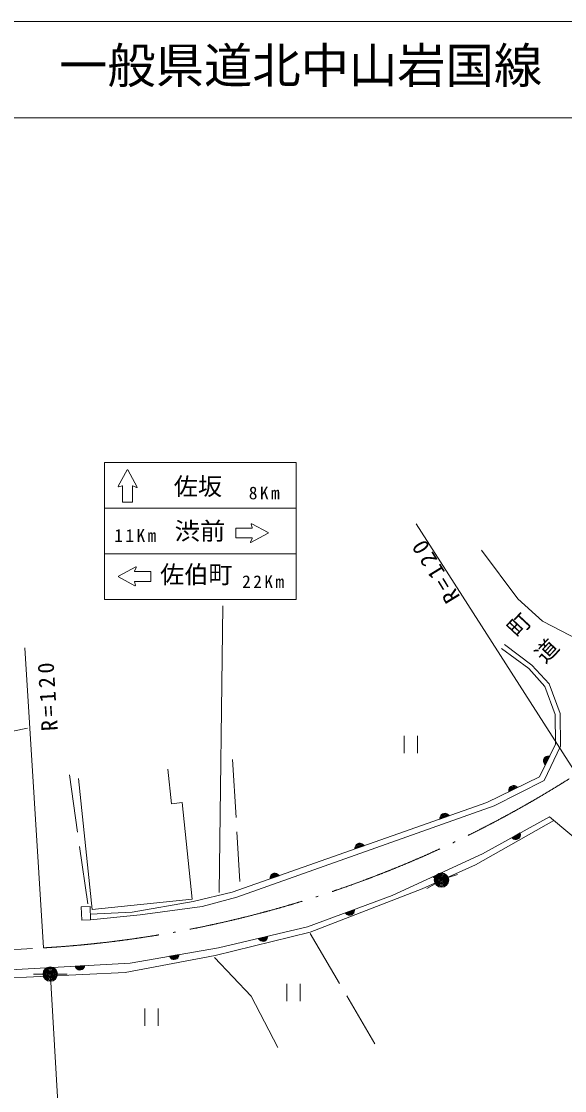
# Model space of a CAD drawing. Units: millimetres, scale not verified. Extents: x -625 to 705456, y -625 to 360858.
# Drawn here: x 238294 to 294510, y 250095 to 360858 of the extents above; entities that cross this region are included whole.
import ezdxf
from ezdxf.enums import TextEntityAlignment as Align

# ---------------------------------------------------------------- set-up
doc = ezdxf.new("R2010")
doc.units = ezdxf.units.MM
doc.header["$LTSCALE"] = 1000
doc.linetypes.add('DASHED', pattern=[7.5, 6, -1.5])
doc.linetypes.add('LONG_DASHED_DOTTED', pattern=[15.25, 12, -1.5, 0.25, -1.5])
doc.layers.add('S-SUV', color=7, linetype='Continuous', lineweight=13)
doc.styles.add('@ＭＳ ゴシック', font='')
doc.styles.add('ＭＳ ゴシック', font='')
doc.styles.get('@ＭＳ ゴシック').set_extended_font_data('@MS Gothic')
doc.styles.get('ＭＳ ゴシック').set_extended_font_data('MS Gothic')

msp = doc.modelspace()

# ---------------------------------------------------------------- linework, layer by layer
at = {"layer": 'S-SUV'}
for p, q in [((705456, 360858), (65456, 360858)), ((65456, 350858), (705456, 350858)), ((246908, 300976), (246908, 315176)), ((246908, 315176), (266714, 315176)), ((266714, 315176), (266714, 300976)), ((248324, 312704), (249238, 314387)), ((249301, 314387), (250267, 312623)), ((248712, 312752), (248366, 312652)), ((248758, 311045), (248758, 312718)), ((249779, 312703), (249779, 311045)), ((250222, 312573), (249829, 312736)), ((266714, 310443), (246908, 310443)), ((248758, 311045), (249779, 311045)), ((260475, 308377), (260475, 307356)), ((260475, 308377), (262147, 308377)), ((262182, 308423), (262082, 308769)), ((262134, 308811), (263817, 307897)), ((279140, 308816), (295747, 282881)), ((262133, 307356), (260475, 307356)), ((262003, 306913), (262166, 307306)), ((263817, 307834), (262053, 306868)), ((266714, 305709), (246908, 305709)), ((285921, 306078), (289682, 301042)), ((248360, 303378), (250124, 304344)), ((250174, 304298), (250010, 303905)), ((250044, 303856), (251702, 303856)), ((251702, 302834), (251702, 303856)), ((250043, 302401), (248360, 303314)), ((249995, 302789), (250095, 302442)), ((251702, 302834), (250029, 302834)), ((266714, 300976), (246908, 300976)), ((258773, 270614), (259135, 300320)), ((289682, 301042), (292230, 298737)), ((292230, 298737), (297448, 296007)), ((238660, 295964), (240594, 264883)), ((290798, 293807), (287994, 295895)), ((288292, 296296), (291136, 294179)), ((292471, 291956), (290798, 293807)), ((291136, 294179), (292906, 292220)), ((293544, 289062), (292471, 291956)), ((292906, 292220), (294044, 289155)), ((294044, 289155), (294075, 285773)), ((293573, 285968), (293544, 289062)), ((277912, 286849), (277912, 285049)), ((279294, 285049), (279294, 286849)), ((291924, 282594), (293573, 285968)), ((292384, 282218), (294075, 285773)), ((292335, 284147), (292601, 284690)), ((292684, 284719), (292365, 284065)), ((292399, 283993), (292760, 284732)), ((292834, 284740), (292439, 283932)), ((292484, 283882), (292901, 284735)), ((292491, 284624), (292593, 284697)), ((292968, 284730), (292529, 283832)), ((292593, 284697), (292734, 284736)), ((292734, 284736), (292848, 284747)), ((292848, 284747), (292968, 284730)), ((292319, 284274), (292337, 284396)), ((292325, 284149), (292319, 284274)), ((292381, 284013), (292325, 284149)), ((292493, 284612), (292329, 284278)), ((292337, 284396), (292405, 284535)), ((292443, 283919), (292381, 284013)), ((292405, 284535), (292491, 284624)), ((292529, 283832), (292443, 283919)), ((253819, 279819), (253446, 283384)), ((286475, 279946), (291924, 282594)), ((244198, 282426), (245618, 268853)), ((287227, 279583), (292384, 282218)), ((289550, 281579), (288740, 281186)), ((288745, 281118), (289599, 281534)), ((288745, 281285), (288784, 281427)), ((288746, 281258), (289486, 281618)), ((289649, 281489), (288750, 281051)), ((289418, 281654), (288764, 281336)), ((288784, 281427), (288857, 281529)), ((288791, 281419), (289335, 281683)), ((288857, 281529), (288946, 281614)), ((289202, 281688), (288867, 281525)), ((288946, 281614), (289086, 281682)), ((289086, 281682), (289208, 281699)), ((289208, 281699), (289333, 281693)), ((289333, 281693), (289469, 281637)), ((289469, 281637), (289565, 281576)), ((289565, 281576), (289649, 281489)), ((288735, 281172), (288745, 281285)), ((288750, 281051), (288735, 281172)), ((254932, 279935), (253819, 279819)), ((255978, 269937), (254932, 279935)), ((260103, 270638), (286475, 279946)), ((260591, 270125), (287227, 279583)), ((282551, 278561), (281608, 278228)), ((281608, 278350), (281629, 278461)), ((281608, 278228), (281608, 278350)), ((281611, 278295), (282507, 278611)), ((282462, 278662), (281614, 278362)), ((281628, 278434), (282404, 278708)), ((281629, 278461), (281685, 278597)), ((282341, 278752), (281655, 278509)), ((281685, 278597), (281769, 278690)), ((281690, 278588), (282261, 278790)), ((281769, 278690), (281867, 278765)), ((282129, 278810), (281778, 278686)), ((281867, 278765), (282013, 278816)), ((282013, 278816), (282136, 278820)), ((282136, 278820), (282260, 278800)), ((282260, 278800), (282389, 278729)), ((282389, 278729), (282478, 278657)), ((282478, 278657), (282551, 278561)), ((285279, 273475), (293407, 278071)), ((292943, 278461), (286029, 274616)), ((292943, 278461), (306391, 267151)), ((289049, 276296), (289923, 276782)), ((289138, 276213), (289049, 276296)), ((289932, 276715), (289101, 276253)), ((289238, 276157), (289138, 276213)), ((289154, 276211), (289940, 276648)), ((289938, 276575), (289219, 276176)), ((289376, 276109), (289238, 276157)), ((289289, 276143), (289924, 276496)), ((289902, 276413), (289374, 276119)), ((289502, 276110), (289376, 276109)), ((289622, 276134), (289502, 276110)), ((289507, 276121), (289832, 276302)), ((289758, 276209), (289622, 276134)), ((289842, 276299), (289758, 276209)), ((289909, 276405), (289842, 276299)), ((289941, 276549), (289909, 276405)), ((289923, 276782), (289944, 276662)), ((289944, 276662), (289941, 276549)), ((273760, 275458), (272817, 275125)), ((272817, 275247), (272839, 275358)), ((272817, 275125), (272817, 275247)), ((272820, 275193), (273716, 275509)), ((273672, 275559), (272823, 275260)), ((272837, 275331), (273613, 275605)), ((272839, 275358), (272894, 275494)), ((273550, 275649), (272864, 275407)), ((272894, 275494), (272978, 275587)), ((272900, 275486), (273470, 275687)), ((272978, 275587), (273076, 275662)), ((273339, 275707), (272987, 275583)), ((273076, 275662), (273222, 275714)), ((273222, 275714), (273345, 275717)), ((273345, 275717), (273469, 275697)), ((273469, 275697), (273598, 275626)), ((273598, 275626), (273687, 275554)), ((273687, 275554), (273760, 275458)), ((286029, 274616), (276653, 270302)), ((264047, 272229), (264822, 272502)), ((264759, 272546), (264073, 272304)), ((264103, 272392), (264187, 272485)), ((264109, 272383), (264679, 272584)), ((264187, 272485), (264285, 272559)), ((264548, 272604), (264196, 272480)), ((264285, 272559), (264431, 272611)), ((264431, 272611), (264555, 272615)), ((264555, 272615), (264678, 272595)), ((264678, 272595), (264807, 272523)), ((264807, 272523), (264896, 272451)), ((279772, 270990), (285279, 273475)), ((280887, 272250), (281795, 272668)), ((281798, 272601), (280935, 272204)), ((280984, 272157), (281802, 272534)), ((281795, 272668), (281807, 272547)), ((281807, 272547), (281795, 272434)), ((282472, 272158), (283412, 272499)), ((264026, 272144), (264048, 272255)), ((264027, 272023), (264026, 272144)), ((264970, 272355), (264027, 272023)), ((264029, 272090), (264925, 272406)), ((264881, 272457), (264032, 272157)), ((264048, 272255), (264103, 272392)), ((264896, 272451), (264970, 272355)), ((281115, 271532), (280244, 271040)), ((280969, 272161), (280887, 272250)), ((281064, 272098), (280969, 272161)), ((281794, 272461), (281047, 272117)), ((281199, 272039), (281064, 272098)), ((281114, 272079), (281775, 272384)), ((281746, 272302), (281197, 272049)), ((281324, 272030), (281199, 272039)), ((281446, 272045), (281324, 272030)), ((281329, 272041), (281668, 272197)), ((281587, 272110), (281446, 272045)), ((281678, 272193), (281587, 272110)), ((281753, 272294), (281678, 272193)), ((281795, 272434), (281753, 272294)), ((256085, 269683), (260103, 270638)), ((276653, 270302), (267919, 267070)), ((268163, 266499), (279772, 270990)), ((244482, 269123), (245394, 269162)), ((245394, 269162), (245453, 267778)), ((245618, 268853), (255978, 269937)), ((249753, 268593), (256085, 269683)), ((256998, 269153), (260591, 270125)), ((244541, 267739), (244482, 269123)), ((245424, 268387), (249753, 268593)), ((245453, 267778), (250578, 268299)), ((250578, 268299), (256998, 269153)), ((271817, 268513), (272755, 268860)), ((271892, 268418), (271817, 268513)), ((272753, 268792), (271862, 268463)), ((271982, 268347), (271892, 268418)), ((271907, 268413), (272751, 268725)), ((272738, 268653), (271966, 268368)), ((272112, 268278), (271982, 268347)), ((272030, 268325), (272713, 268577)), ((272678, 268498), (272111, 268288)), ((272236, 268260), (272112, 268278)), ((272359, 268265), (272236, 268260)), ((272243, 268270), (272592, 268399)), ((272504, 268319), (272359, 268265)), ((272601, 268395), (272504, 268319)), ((272684, 268489), (272601, 268395)), ((272737, 268626), (272684, 268489)), ((272757, 268738), (272737, 268626)), ((272755, 268860), (272757, 268738)), ((245453, 267778), (244541, 267739)), ((267919, 267070), (258688, 264892)), ((258358, 264081), (268163, 266499)), ((262817, 265866), (263790, 266096)), ((262880, 265763), (262817, 265866)), ((263780, 266030), (262856, 265811)), ((262894, 265756), (263770, 265963)), ((263748, 265893), (262948, 265705)), ((263744, 265867), (263674, 265737)), ((263778, 265975), (263744, 265867)), ((263790, 266096), (263778, 265975)), ((258688, 264892), (249561, 263302)), ((262961, 265682), (262880, 265763)), ((263081, 265597), (262961, 265682)), ((263006, 265654), (263714, 265821)), ((263670, 265747), (263081, 265608)), ((263202, 265564), (263081, 265597)), ((263325, 265555), (263202, 265564)), ((263210, 265574), (263572, 265659)), ((263475, 265590), (263325, 265555)), ((263581, 265654), (263475, 265590)), ((263674, 265737), (263581, 265654)), ((249048, 262335), (258358, 264081)), ((253632, 264011), (254617, 264183)), ((253689, 263904), (253632, 264011)), ((254603, 264117), (253667, 263954)), ((253765, 263819), (253689, 263904)), ((253703, 263897), (254589, 264051)), ((254563, 263983), (253753, 263842)), ((253879, 263727), (253765, 263819)), ((253808, 263788), (254525, 263913)), ((253998, 263687), (253879, 263727)), ((254476, 263841), (253880, 263737)), ((254120, 263670), (253998, 263687)), ((254007, 263696), (254374, 263760)), ((254273, 263697), (254120, 263670)), ((254382, 263754), (254273, 263697)), ((254480, 263832), (254382, 263754)), ((254558, 263957), (254480, 263832)), ((254597, 264063), (254558, 263957)), ((254617, 264183), (254597, 264063)), ((249561, 263302), (228748, 262144)), ((243858, 262985), (244857, 263040)), ((243902, 262872), (243858, 262985)), ((244835, 262976), (243887, 262924)), ((243968, 262778), (243902, 262872)), ((243915, 262863), (244814, 262913)), ((244780, 262848), (243959, 262802)), ((244071, 262674), (243968, 262778)), ((244007, 262743), (244733, 262783)), ((244184, 262620), (244071, 262674)), ((244677, 262717), (244073, 262684)), ((244304, 262589), (244184, 262620)), ((244194, 262628), (244566, 262648)), ((244458, 262597), (244304, 262589)), ((244574, 262641), (244458, 262597)), ((244680, 262707), (244574, 262641)), ((244771, 262823), (244680, 262707)), ((244823, 262923), (244771, 262823)), ((244857, 263040), (244823, 262923)), ((226790, 261260), (249048, 262335)), ((240531, 262160), (239531, 262149)), ((241314, 261909), (242978, 233221)), ((242031, 262167), (243031, 262167)), ((265753, 261163), (265753, 259363)), ((267134, 259363), (267134, 261163)), ((251075, 258594), (251075, 256794)), ((252456, 256794), (252456, 258594))]:
    msp.add_line(p, q, dxfattribs=at)
at = {"layer": 'S-SUV', "linetype": 'DASHED'}
for p, q in [((212341, 282367), (238921, 287635)), ((260153, 284384), (260902, 271762)), ((243282, 282801), (245156, 269429)), ((268192, 266388), (274857, 254933)), ((258278, 263889), (262069, 259890)), ((262069, 259890), (265401, 253433))]:
    msp.add_line(p, q, dxfattribs=at)
at = {"layer": 'S-SUV', "linetype": 'LONG_DASHED_DOTTED'}
msp.add_line((151314, 259956), (240594, 264883), dxfattribs=at)
at = {"layer": 'S-SUV'}
for centre, radius in [((281768, 271901), 746), ((281768, 271901), 660), ((281768, 271901), 574), ((281768, 271901), 484), ((281768, 271901), 398), ((281768, 271901), 292), ((281768, 271901), 202), ((281768, 271901), 116), ((281768, 271901), 22.5), ((241281, 262167), 746), ((241281, 262167), 660), ((241281, 262167), 574), ((241281, 262167), 484), ((241281, 262167), 398), ((241281, 262167), 292), ((241281, 262167), 202), ((241281, 262167), 116), ((241281, 262167), 22.5)]:
    msp.add_circle(centre, radius, dxfattribs=at)
for centre, start, end in [((249269, 314370), 28.71979, 151.50226), ((248356, 312687), 151.50226, 286.11285), ((248722, 312717), 0, 106.11285), ((249815, 312703), 67.39017, 180), ((250236, 312606), 247.39014, 28.71979), ((262116, 308779), 61.50226, 196.11285), ((262147, 308413), 270, 16.11285), ((262036, 306899), 157.39014, 298.71979), ((262133, 307320), 337.39017, 90), ((263799, 307865), 298.71979, 61.50226), ((250044, 303891), 157.39017, 270), ((250141, 304312), 337.39014, 118.71979), ((248377, 303346), 118.71979, 241.50226), ((250029, 302798), 90, 196.11285), ((250060, 302432), 241.50226, 16.11285)]:
    msp.add_arc(centre, 36, start, end, dxfattribs=at)
at = {"layer": 'S-SUV', "linetype": 'LONG_DASHED_DOTTED'}
msp.add_arc((233720, 379454), 114777, 273.43349, 302.71184, dxfattribs=at)

# ---------------------------------------------------------------- texts
at = {"layer": 'S-SUV', "style": 'ＭＳ ゴシック'}
for s, height, p in [('一般県道北中山岩国線', 3666, (242190, 353358)), ('佐坂', 1833, (254060, 311216)), ('佐伯町', 1833, (252646, 302095))]:
    msp.add_text(s, height=height, dxfattribs=at).set_placement(p, align=Align.BOTTOM_LEFT)
at = {"layer": 'S-SUV', "style": 'ＭＳ ゴシック', "width": 1.05}
msp.add_text('渋前 ', height=1833, dxfattribs=at).set_placement((254146, 306598), align=Align.BOTTOM_LEFT)
at = {"layer": 'S-SUV', "char_height": 1320, "attachment_point": 7, "style": 'ＭＳ ゴシック'}
for s, insert in [('\\T1.28;\\~8Km', (260675, 311327)), ('\\T1.28;11Km', (247903, 306940)), ('\\T1.28;22Km', (261134, 302154))]:
    msp.add_mtext(s, dxfattribs=dict(at, insert=insert))
at = {"layer": 'S-SUV', "char_height": 1686, "attachment_point": 7}
for s, insert, rotation, style in [('\\T1.3;R=120', (283774, 301269), 121.5, 'ＭＳ ゴシック'), ('\\T1.7;町道', (288216, 298366), 316.9, '@ＭＳ ゴシック'), ('\\T1.3;R=120', (242090, 287394), 93.5, 'ＭＳ ゴシック')]:
    msp.add_mtext(s, dxfattribs=dict(at, insert=insert, rotation=rotation, style=style))

doc.saveas('drawing.dxf')
